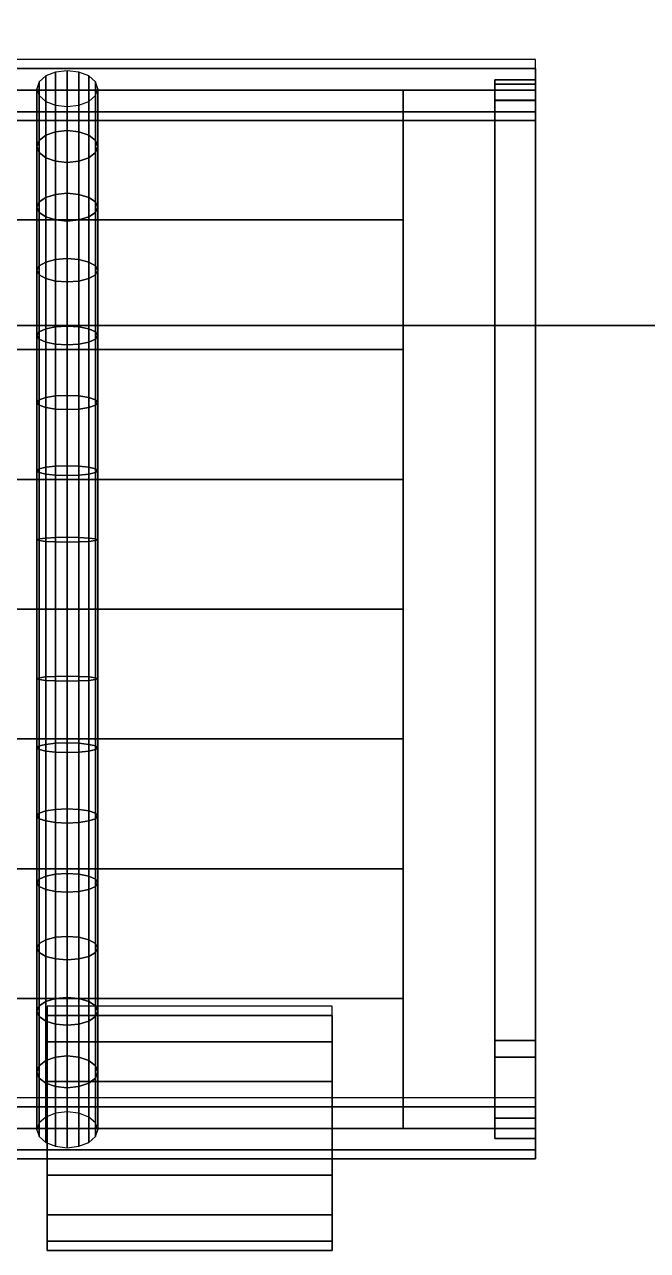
# Model space of a CAD drawing. Extents: x -45 to 195, y -45 to 195.
# Drawn here: x 44.4 to 75, y -45.4 to 14.8 of the extents above; entities that cross this region are included whole.
import ezdxf

# ---------------------------------------------------------------- set-up
doc = ezdxf.new("R2010")
doc.units = 0
doc.header["$MEASUREMENT"] = 0
doc.layers.get('0').update_dxf_attribs({"linetype": 'CONTINUOUS'})

# ---------------------------------------------------------------- blocks, each defined once
blk = doc.blocks.new('CA8IS083')
at = {"extrusion": (-1, 0, 0)}
for p, q in [((0, 52), (0, 0)), ((-6.5, 51.5, 47.5), (-6.5, 0.5, 47.5))]:
    blk.add_line(p, q, dxfattribs=at)
blk.add_circle((-51.5, 65.5, 23.985), 6, dxfattribs=at)
for points in [[(-23, 49.512, 43.131), (-23.574, 49.453, 43.229), (-23.574, 52.383, 45.187), (-23, 52.45, 45.094)], [(-22.426, 49.453, 43.229), (-23, 49.512, 43.131), (-23, 52.45, 45.094), (-22.426, 52.383, 45.187)], [(-24.386, 49.029, 43.921), (-24.5, 48.729, 44.41), (-24.5, 51.569, 46.308), (-24.386, 51.906, 45.843)], [(-24.061, 49.283, 43.506), (-24.386, 49.029, 43.921), (-24.386, 51.906, 45.843), (-24.061, 52.192, 45.45)], [(-23.574, 49.453, 43.229), (-24.061, 49.283, 43.506), (-24.061, 52.192, 45.45), (-23.574, 52.383, 45.187)], [(-21.939, 49.283, 43.506), (-22.426, 49.453, 43.229), (-22.426, 52.383, 45.187), (-21.939, 52.192, 45.45)], [(-21.614, 49.029, 43.921), (-21.939, 49.283, 43.506), (-21.939, 52.192, 45.45), (-21.614, 51.906, 45.843)], [(-21.5, 48.729, 44.41), (-21.614, 49.029, 43.921), (-21.614, 51.906, 45.843), (-21.5, 51.569, 46.308)], [(-24.5, 48.729, 44.41), (-24.386, 48.429, 44.9), (-24.386, 51.231, 46.772), (-24.5, 51.569, 46.308)], [(-24.386, 48.429, 44.9), (-24.061, 48.174, 45.315), (-24.061, 50.945, 47.166), (-24.386, 51.231, 46.772)], [(-21.939, 48.174, 45.315), (-21.614, 48.429, 44.9), (-21.614, 51.231, 46.772), (-21.939, 50.945, 47.166)], [(-21.614, 48.429, 44.9), (-21.5, 48.729, 44.41), (-21.5, 51.569, 46.308), (-21.614, 51.231, 46.772)], [(-24.061, 48.174, 45.315), (-23.574, 48.005, 45.592), (-23.574, 50.754, 47.429), (-24.061, 50.945, 47.166)], [(-23.574, 48.005, 45.592), (-23, 47.945, 45.689), (-23, 50.687, 47.521), (-23.574, 50.754, 47.429)], [(-23, 47.945, 45.689), (-22.426, 48.005, 45.592), (-22.426, 50.754, 47.429), (-23, 50.687, 47.521)], [(-22.426, 48.005, 45.592), (-21.939, 48.174, 45.315), (-21.939, 50.945, 47.166), (-22.426, 50.754, 47.429)], [(-23.574, 46.378, 41.506), (-24.061, 46.23, 41.796), (-24.061, 49.283, 43.506), (-23.574, 49.453, 43.229)], [(-23, 46.43, 41.405), (-23.574, 46.378, 41.506), (-23.574, 49.453, 43.229), (-23, 49.512, 43.131)], [(-22.426, 46.378, 41.506), (-23, 46.43, 41.405), (-23, 49.512, 43.131), (-22.426, 49.453, 43.229)], [(-21.939, 46.23, 41.796), (-22.426, 46.378, 41.506), (-22.426, 49.453, 43.229), (-21.939, 49.283, 43.506)], [(-24.386, 46.009, 42.23), (-24.5, 45.749, 42.741), (-24.5, 48.729, 44.41), (-24.386, 49.029, 43.921)], [(-24.061, 46.23, 41.796), (-24.386, 46.009, 42.23), (-24.386, 49.029, 43.921), (-24.061, 49.283, 43.506)], [(-21.614, 46.009, 42.23), (-21.939, 46.23, 41.796), (-21.939, 49.283, 43.506), (-21.614, 49.029, 43.921)], [(-21.5, 45.749, 42.741), (-21.614, 46.009, 42.23), (-21.614, 49.029, 43.921), (-21.5, 48.729, 44.41)], [(-24.5, 45.749, 42.741), (-24.386, 45.488, 43.253), (-24.386, 48.429, 44.9), (-24.5, 48.729, 44.41)], [(-24.386, 45.488, 43.253), (-24.061, 45.267, 43.686), (-24.061, 48.174, 45.315), (-24.386, 48.429, 44.9)], [(-21.939, 45.267, 43.686), (-21.614, 45.488, 43.253), (-21.614, 48.429, 44.9), (-21.939, 48.174, 45.315)], [(-21.614, 45.488, 43.253), (-21.5, 45.749, 42.741), (-21.5, 48.729, 44.41), (-21.614, 48.429, 44.9)], [(-24.061, 45.267, 43.686), (-23.574, 45.119, 43.976), (-23.574, 48.005, 45.592), (-24.061, 48.174, 45.315)], [(-23.574, 45.119, 43.976), (-23, 45.068, 44.078), (-23, 47.945, 45.689), (-23.574, 48.005, 45.592)], [(-23, 45.068, 44.078), (-22.426, 45.119, 43.976), (-22.426, 48.005, 45.592), (-23, 47.945, 45.689)], [(-22.426, 45.119, 43.976), (-21.939, 45.267, 43.686), (-21.939, 48.174, 45.315), (-22.426, 48.005, 45.592)], [(-23.574, 43.177, 40.031), (-24.061, 43.053, 40.331), (-24.061, 46.23, 41.796), (-23.574, 46.378, 41.506)], [(-23, 43.221, 39.925), (-23.574, 43.177, 40.031), (-23.574, 46.378, 41.506), (-23, 46.43, 41.405)], [(-22.426, 43.177, 40.031), (-23, 43.221, 39.925), (-23, 46.43, 41.405), (-22.426, 46.378, 41.506)], [(-21.939, 43.053, 40.331), (-22.426, 43.177, 40.031), (-22.426, 46.378, 41.506), (-21.939, 46.23, 41.796)], [(-24.386, 42.866, 40.781), (-24.5, 42.647, 41.311), (-24.5, 45.749, 42.741), (-24.386, 46.009, 42.23)], [(-24.061, 43.053, 40.331), (-24.386, 42.866, 40.781), (-24.386, 46.009, 42.23), (-24.061, 46.23, 41.796)], [(-21.614, 42.866, 40.781), (-21.939, 43.053, 40.331), (-21.939, 46.23, 41.796), (-21.614, 46.009, 42.23)], [(-21.5, 42.647, 41.311), (-21.614, 42.866, 40.781), (-21.614, 46.009, 42.23), (-21.5, 45.749, 42.741)], [(-24.5, 42.647, 41.311), (-24.386, 42.427, 41.842), (-24.386, 45.488, 43.253), (-24.5, 45.749, 42.741)], [(-24.386, 42.427, 41.842), (-24.061, 42.241, 42.291), (-24.061, 45.267, 43.686), (-24.386, 45.488, 43.253)], [(-24.061, 42.241, 42.291), (-23.574, 42.116, 42.592), (-23.574, 45.119, 43.976), (-24.061, 45.267, 43.686)], [(-22.426, 42.116, 42.592), (-21.939, 42.241, 42.291), (-21.939, 45.267, 43.686), (-22.426, 45.119, 43.976)], [(-21.939, 42.241, 42.291), (-21.614, 42.427, 41.842), (-21.614, 45.488, 43.253), (-21.939, 45.267, 43.686)], [(-21.614, 42.427, 41.842), (-21.5, 42.647, 41.311), (-21.5, 45.749, 42.741), (-21.614, 45.488, 43.253)], [(-23.574, 42.116, 42.592), (-23, 42.073, 42.697), (-23, 45.068, 44.078), (-23.574, 45.119, 43.976)], [(-23, 42.073, 42.697), (-22.426, 42.116, 42.592), (-22.426, 45.119, 43.976), (-23, 45.068, 44.078)], [(-24.386, 39.62, 39.583), (-24.5, 39.442, 40.129), (-24.5, 42.647, 41.311), (-24.386, 42.866, 40.781)], [(-24.061, 39.77, 39.12), (-24.386, 39.62, 39.583), (-24.386, 42.866, 40.781), (-24.061, 43.053, 40.331)], [(-23.574, 39.87, 38.811), (-24.061, 39.77, 39.12), (-24.061, 43.053, 40.331), (-23.574, 43.177, 40.031)], [(-23, 39.906, 38.702), (-23.574, 39.87, 38.811), (-23.574, 43.177, 40.031), (-23, 43.221, 39.925)], [(-22.426, 39.87, 38.811), (-23, 39.906, 38.702), (-23, 43.221, 39.925), (-22.426, 43.177, 40.031)], [(-21.939, 39.77, 39.12), (-22.426, 39.87, 38.811), (-22.426, 43.177, 40.031), (-21.939, 43.053, 40.331)], [(-21.614, 39.62, 39.583), (-21.939, 39.77, 39.12), (-21.939, 43.053, 40.331), (-21.614, 42.866, 40.781)], [(-21.5, 39.442, 40.129), (-21.614, 39.62, 39.583), (-21.614, 42.866, 40.781), (-21.5, 42.647, 41.311)], [(-24.5, 39.442, 40.129), (-24.386, 39.265, 40.675), (-24.386, 42.427, 41.842), (-24.5, 42.647, 41.311)], [(-24.386, 39.265, 40.675), (-24.061, 39.114, 41.138), (-24.061, 42.241, 42.291), (-24.386, 42.427, 41.842)], [(-24.061, 39.114, 41.138), (-23.574, 39.014, 41.447), (-23.574, 42.116, 42.592), (-24.061, 42.241, 42.291)], [(-22.426, 39.014, 41.447), (-21.939, 39.114, 41.138), (-21.939, 42.241, 42.291), (-22.426, 42.116, 42.592)], [(-21.939, 39.114, 41.138), (-21.614, 39.265, 40.675), (-21.614, 42.427, 41.842), (-21.939, 42.241, 42.291)], [(-21.614, 39.265, 40.675), (-21.5, 39.442, 40.129), (-21.5, 42.647, 41.311), (-21.614, 42.427, 41.842)], [(-23.574, 39.014, 41.447), (-23, 38.979, 41.556), (-23, 42.073, 42.697), (-23.574, 42.116, 42.592)], [(-23, 38.979, 41.556), (-22.426, 39.014, 41.447), (-22.426, 42.116, 42.592), (-23, 42.073, 42.697)], [(-24.061, 36.402, 38.171), (-24.386, 36.289, 38.644), (-24.386, 39.62, 39.583), (-24.061, 39.77, 39.12)], [(-23.574, 36.478, 37.854), (-24.061, 36.402, 38.171), (-24.061, 39.77, 39.12), (-23.574, 39.87, 38.811)], [(-23, 36.505, 37.743), (-23.574, 36.478, 37.854), (-23.574, 39.87, 38.811), (-23, 39.906, 38.702)], [(-22.426, 36.478, 37.854), (-23, 36.505, 37.743), (-23, 39.906, 38.702), (-22.426, 39.87, 38.811)], [(-21.939, 36.402, 38.171), (-22.426, 36.478, 37.854), (-22.426, 39.87, 38.811), (-21.939, 39.77, 39.12)], [(-21.614, 36.289, 38.644), (-21.939, 36.402, 38.171), (-21.939, 39.77, 39.12), (-21.614, 39.62, 39.583)], [(-24.386, 36.289, 38.644), (-24.5, 36.155, 39.202), (-24.5, 39.442, 40.129), (-24.386, 39.62, 39.583)], [(-24.5, 36.155, 39.202), (-24.386, 36.021, 39.76), (-24.386, 39.265, 40.675), (-24.5, 39.442, 40.129)], [(-24.386, 36.021, 39.76), (-24.061, 35.907, 40.233), (-24.061, 39.114, 41.138), (-24.386, 39.265, 40.675)], [(-21.939, 35.907, 40.233), (-21.614, 36.021, 39.76), (-21.614, 39.265, 40.675), (-21.939, 39.114, 41.138)], [(-21.5, 36.155, 39.202), (-21.614, 36.289, 38.644), (-21.614, 39.62, 39.583), (-21.5, 39.442, 40.129)], [(-21.614, 36.021, 39.76), (-21.5, 36.155, 39.202), (-21.5, 39.442, 40.129), (-21.614, 39.265, 40.675)], [(-24.061, 35.907, 40.233), (-23.574, 35.831, 40.549), (-23.574, 39.014, 41.447), (-24.061, 39.114, 41.138)], [(-23.574, 35.831, 40.549), (-23, 35.805, 40.66), (-23, 38.979, 41.556), (-23.574, 39.014, 41.447)], [(-23, 35.805, 40.66), (-22.426, 35.831, 40.549), (-22.426, 39.014, 41.447), (-23, 38.979, 41.556)], [(-22.426, 35.831, 40.549), (-21.939, 35.907, 40.233), (-21.939, 39.114, 41.138), (-22.426, 39.014, 41.447)], [(-24.386, 32.895, 37.969), (-24.5, 32.805, 38.536), (-24.5, 36.155, 39.202), (-24.386, 36.289, 38.644)], [(-24.5, 32.805, 38.536), (-24.386, 32.715, 39.103), (-24.386, 36.021, 39.76), (-24.5, 36.155, 39.202)], [(-24.061, 32.971, 37.488), (-24.386, 32.895, 37.969), (-24.386, 36.289, 38.644), (-24.061, 36.402, 38.171)], [(-23.574, 33.022, 37.167), (-24.061, 32.971, 37.488), (-24.061, 36.402, 38.171), (-23.574, 36.478, 37.854)], [(-23, 33.04, 37.054), (-23.574, 33.022, 37.167), (-23.574, 36.478, 37.854), (-23, 36.505, 37.743)], [(-22.426, 33.022, 37.167), (-23, 33.04, 37.054), (-23, 36.505, 37.743), (-22.426, 36.478, 37.854)], [(-21.939, 32.971, 37.488), (-22.426, 33.022, 37.167), (-22.426, 36.478, 37.854), (-21.939, 36.402, 38.171)], [(-21.614, 32.895, 37.969), (-21.939, 32.971, 37.488), (-21.939, 36.402, 38.171), (-21.614, 36.289, 38.644)], [(-21.5, 32.805, 38.536), (-21.614, 32.895, 37.969), (-21.614, 36.289, 38.644), (-21.5, 36.155, 39.202)], [(-21.614, 32.715, 39.103), (-21.5, 32.805, 38.536), (-21.5, 36.155, 39.202), (-21.614, 36.021, 39.76)], [(-24.386, 32.715, 39.103), (-24.061, 32.639, 39.583), (-24.061, 35.907, 40.233), (-24.386, 36.021, 39.76)], [(-24.061, 32.639, 39.583), (-23.574, 32.588, 39.904), (-23.574, 35.831, 40.549), (-24.061, 35.907, 40.233)], [(-23.574, 32.588, 39.904), (-23, 32.57, 40.017), (-23, 35.805, 40.66), (-23.574, 35.831, 40.549)], [(-23, 32.57, 40.017), (-22.426, 32.588, 39.904), (-22.426, 35.831, 40.549), (-23, 35.805, 40.66)], [(-22.426, 32.588, 39.904), (-21.939, 32.639, 39.583), (-21.939, 35.907, 40.233), (-22.426, 35.831, 40.549)], [(-21.939, 32.639, 39.583), (-21.614, 32.715, 39.103), (-21.614, 36.021, 39.76), (-21.939, 35.907, 40.233)], [(-24.386, 29.458, 37.562), (-24.5, 29.413, 38.134), (-24.5, 32.805, 38.536), (-24.386, 32.895, 37.969)], [(-24.5, 29.413, 38.134), (-24.386, 29.368, 38.706), (-24.386, 32.715, 39.103), (-24.5, 32.805, 38.536)], [(-24.061, 29.496, 37.077), (-24.386, 29.458, 37.562), (-24.386, 32.895, 37.969), (-24.061, 32.971, 37.488)], [(-24.386, 29.368, 38.706), (-24.061, 29.33, 39.191), (-24.061, 32.639, 39.583), (-24.386, 32.715, 39.103)], [(-23.574, 29.522, 36.753), (-24.061, 29.496, 37.077), (-24.061, 32.971, 37.488), (-23.574, 33.022, 37.167)], [(-24.061, 29.33, 39.191), (-23.574, 29.304, 39.516), (-23.574, 32.588, 39.904), (-24.061, 32.639, 39.583)], [(-23, 29.531, 36.639), (-23.574, 29.522, 36.753), (-23.574, 33.022, 37.167), (-23, 33.04, 37.054)], [(-23.574, 29.304, 39.516), (-23, 29.295, 39.629), (-23, 32.57, 40.017), (-23.574, 32.588, 39.904)], [(-22.426, 29.522, 36.753), (-23, 29.531, 36.639), (-23, 33.04, 37.054), (-22.426, 33.022, 37.167)], [(-23, 29.295, 39.629), (-22.426, 29.304, 39.516), (-22.426, 32.588, 39.904), (-23, 32.57, 40.017)], [(-21.939, 29.496, 37.077), (-22.426, 29.522, 36.753), (-22.426, 33.022, 37.167), (-21.939, 32.971, 37.488)], [(-22.426, 29.304, 39.516), (-21.939, 29.33, 39.191), (-21.939, 32.639, 39.583), (-22.426, 32.588, 39.904)], [(-21.614, 29.458, 37.562), (-21.939, 29.496, 37.077), (-21.939, 32.971, 37.488), (-21.614, 32.895, 37.969)], [(-21.939, 29.33, 39.191), (-21.614, 29.368, 38.706), (-21.614, 32.715, 39.103), (-21.939, 32.639, 39.583)], [(-21.5, 29.413, 38.134), (-21.614, 29.458, 37.562), (-21.614, 32.895, 37.969), (-21.5, 32.805, 38.536)], [(-21.614, 29.368, 38.706), (-21.5, 29.413, 38.134), (-21.5, 32.805, 38.536), (-21.614, 32.715, 39.103)], [(-23.574, 26, 36.614), (-24.061, 26, 36.939), (-24.061, 29.496, 37.077), (-23.574, 29.522, 36.753)], [(-23, 26, 36.5), (-23.574, 26, 36.614), (-23.574, 29.522, 36.753), (-23, 29.531, 36.639)], [(-22.426, 26, 36.614), (-23, 26, 36.5), (-23, 29.531, 36.639), (-22.426, 29.522, 36.753)], [(-21.939, 26, 36.939), (-22.426, 26, 36.614), (-22.426, 29.522, 36.753), (-21.939, 29.496, 37.077)], [(-24.386, 26, 37.426), (-24.5, 26, 38), (-24.5, 29.413, 38.134), (-24.386, 29.458, 37.562)], [(-24.5, 26, 38), (-24.386, 26, 38.574), (-24.386, 29.368, 38.706), (-24.5, 29.413, 38.134)], [(-24.061, 26, 36.939), (-24.386, 26, 37.426), (-24.386, 29.458, 37.562), (-24.061, 29.496, 37.077)], [(-24.386, 26, 38.574), (-24.061, 26, 39.061), (-24.061, 29.33, 39.191), (-24.386, 29.368, 38.706)], [(-24.061, 26, 39.061), (-23.574, 26, 39.386), (-23.574, 29.304, 39.516), (-24.061, 29.33, 39.191)], [(-23.574, 26, 39.386), (-23, 26, 39.5), (-23, 29.295, 39.629), (-23.574, 29.304, 39.516)], [(-23, 26, 39.5), (-22.426, 26, 39.386), (-22.426, 29.304, 39.516), (-23, 29.295, 39.629)], [(-22.426, 26, 39.386), (-21.939, 26, 39.061), (-21.939, 29.33, 39.191), (-22.426, 29.304, 39.516)], [(-21.614, 26, 37.426), (-21.939, 26, 36.939), (-21.939, 29.496, 37.077), (-21.614, 29.458, 37.562)], [(-21.939, 26, 39.061), (-21.614, 26, 38.574), (-21.614, 29.368, 38.706), (-21.939, 29.33, 39.191)], [(-21.5, 26, 38), (-21.614, 26, 37.426), (-21.614, 29.458, 37.562), (-21.5, 29.413, 38.134)], [(-21.614, 26, 38.574), (-21.5, 26, 38), (-21.5, 29.413, 38.134), (-21.614, 29.368, 38.706)], [(-24.5, 22.587, 38.134), (-24.386, 22.632, 38.706), (-24.386, 26, 38.574), (-24.5, 26, 38)], [(-24.386, 22.542, 37.562), (-24.5, 22.587, 38.134), (-24.5, 26, 38), (-24.386, 26, 37.426)], [(-24.386, 22.632, 38.706), (-24.061, 22.67, 39.191), (-24.061, 26, 39.061), (-24.386, 26, 38.574)], [(-24.061, 22.504, 37.077), (-24.386, 22.542, 37.562), (-24.386, 26, 37.426), (-24.061, 26, 36.939)], [(-24.061, 22.67, 39.191), (-23.574, 22.696, 39.516), (-23.574, 26, 39.386), (-24.061, 26, 39.061)], [(-23.574, 22.478, 36.753), (-24.061, 22.504, 37.077), (-24.061, 26, 36.939), (-23.574, 26, 36.614)], [(-23.574, 22.696, 39.516), (-23, 22.705, 39.629), (-23, 26, 39.5), (-23.574, 26, 39.386)], [(-23, 22.469, 36.639), (-23.574, 22.478, 36.753), (-23.574, 26, 36.614), (-23, 26, 36.5)], [(-22.426, 22.478, 36.753), (-23, 22.469, 36.639), (-23, 26, 36.5), (-22.426, 26, 36.614)], [(-23, 22.705, 39.629), (-22.426, 22.696, 39.516), (-22.426, 26, 39.386), (-23, 26, 39.5)], [(-21.939, 22.504, 37.077), (-22.426, 22.478, 36.753), (-22.426, 26, 36.614), (-21.939, 26, 36.939)], [(-22.426, 22.696, 39.516), (-21.939, 22.67, 39.191), (-21.939, 26, 39.061), (-22.426, 26, 39.386)], [(-21.614, 22.542, 37.562), (-21.939, 22.504, 37.077), (-21.939, 26, 36.939), (-21.614, 26, 37.426)], [(-21.939, 22.67, 39.191), (-21.614, 22.632, 38.706), (-21.614, 26, 38.574), (-21.939, 26, 39.061)], [(-21.5, 22.587, 38.134), (-21.614, 22.542, 37.562), (-21.614, 26, 37.426), (-21.5, 26, 38)], [(-21.614, 22.632, 38.706), (-21.5, 22.587, 38.134), (-21.5, 26, 38), (-21.614, 26, 38.574)], [(-24.5, 19.195, 38.536), (-24.386, 19.285, 39.103), (-24.386, 22.632, 38.706), (-24.5, 22.587, 38.134)], [(-24.386, 19.105, 37.969), (-24.5, 19.195, 38.536), (-24.5, 22.587, 38.134), (-24.386, 22.542, 37.562)], [(-24.386, 19.285, 39.103), (-24.061, 19.361, 39.583), (-24.061, 22.67, 39.191), (-24.386, 22.632, 38.706)], [(-24.061, 19.029, 37.488), (-24.386, 19.105, 37.969), (-24.386, 22.542, 37.562), (-24.061, 22.504, 37.077)], [(-24.061, 19.361, 39.583), (-23.574, 19.412, 39.904), (-23.574, 22.696, 39.516), (-24.061, 22.67, 39.191)], [(-23.574, 18.978, 37.167), (-24.061, 19.029, 37.488), (-24.061, 22.504, 37.077), (-23.574, 22.478, 36.753)], [(-23.574, 19.412, 39.904), (-23, 19.43, 40.017), (-23, 22.705, 39.629), (-23.574, 22.696, 39.516)], [(-23, 18.96, 37.054), (-23.574, 18.978, 37.167), (-23.574, 22.478, 36.753), (-23, 22.469, 36.639)], [(-23, 19.43, 40.017), (-22.426, 19.412, 39.904), (-22.426, 22.696, 39.516), (-23, 22.705, 39.629)], [(-22.426, 18.978, 37.167), (-23, 18.96, 37.054), (-23, 22.469, 36.639), (-22.426, 22.478, 36.753)], [(-22.426, 19.412, 39.904), (-21.939, 19.361, 39.583), (-21.939, 22.67, 39.191), (-22.426, 22.696, 39.516)], [(-21.939, 19.029, 37.488), (-22.426, 18.978, 37.167), (-22.426, 22.478, 36.753), (-21.939, 22.504, 37.077)], [(-21.939, 19.361, 39.583), (-21.614, 19.285, 39.103), (-21.614, 22.632, 38.706), (-21.939, 22.67, 39.191)], [(-21.614, 19.105, 37.969), (-21.939, 19.029, 37.488), (-21.939, 22.504, 37.077), (-21.614, 22.542, 37.562)], [(-21.614, 19.285, 39.103), (-21.5, 19.195, 38.536), (-21.5, 22.587, 38.134), (-21.614, 22.632, 38.706)], [(-21.5, 19.195, 38.536), (-21.614, 19.105, 37.969), (-21.614, 22.542, 37.562), (-21.5, 22.587, 38.134)], [(-24.5, 15.845, 39.202), (-24.386, 15.979, 39.76), (-24.386, 19.285, 39.103), (-24.5, 19.195, 38.536)], [(-24.386, 15.979, 39.76), (-24.061, 16.093, 40.233), (-24.061, 19.361, 39.583), (-24.386, 19.285, 39.103)], [(-24.061, 16.093, 40.233), (-23.574, 16.169, 40.549), (-23.574, 19.412, 39.904), (-24.061, 19.361, 39.583)], [(-23.574, 16.169, 40.549), (-23, 16.195, 40.66), (-23, 19.43, 40.017), (-23.574, 19.412, 39.904)], [(-23, 16.195, 40.66), (-22.426, 16.169, 40.549), (-22.426, 19.412, 39.904), (-23, 19.43, 40.017)], [(-22.426, 16.169, 40.549), (-21.939, 16.093, 40.233), (-21.939, 19.361, 39.583), (-22.426, 19.412, 39.904)], [(-21.939, 16.093, 40.233), (-21.614, 15.979, 39.76), (-21.614, 19.285, 39.103), (-21.939, 19.361, 39.583)], [(-21.614, 15.979, 39.76), (-21.5, 15.845, 39.202), (-21.5, 19.195, 38.536), (-21.614, 19.285, 39.103)], [(-24.386, 15.711, 38.644), (-24.5, 15.845, 39.202), (-24.5, 19.195, 38.536), (-24.386, 19.105, 37.969)], [(-24.061, 15.598, 38.171), (-24.386, 15.711, 38.644), (-24.386, 19.105, 37.969), (-24.061, 19.029, 37.488)], [(-23.574, 15.522, 37.854), (-24.061, 15.598, 38.171), (-24.061, 19.029, 37.488), (-23.574, 18.978, 37.167)], [(-23, 15.495, 37.743), (-23.574, 15.522, 37.854), (-23.574, 18.978, 37.167), (-23, 18.96, 37.054)], [(-22.426, 15.522, 37.854), (-23, 15.495, 37.743), (-23, 18.96, 37.054), (-22.426, 18.978, 37.167)], [(-21.939, 15.598, 38.171), (-22.426, 15.522, 37.854), (-22.426, 18.978, 37.167), (-21.939, 19.029, 37.488)], [(-21.614, 15.711, 38.644), (-21.939, 15.598, 38.171), (-21.939, 19.029, 37.488), (-21.614, 19.105, 37.969)], [(-21.5, 15.845, 39.202), (-21.614, 15.711, 38.644), (-21.614, 19.105, 37.969), (-21.5, 19.195, 38.536)], [(-24.5, 12.558, 40.129), (-24.386, 12.735, 40.675), (-24.386, 15.979, 39.76), (-24.5, 15.845, 39.202)], [(-24.386, 12.38, 39.583), (-24.5, 12.558, 40.129), (-24.5, 15.845, 39.202), (-24.386, 15.711, 38.644)], [(-24.386, 12.735, 40.675), (-24.061, 12.886, 41.138), (-24.061, 16.093, 40.233), (-24.386, 15.979, 39.76)], [(-24.061, 12.23, 39.12), (-24.386, 12.38, 39.583), (-24.386, 15.711, 38.644), (-24.061, 15.598, 38.171)], [(-24.061, 12.886, 41.138), (-23.574, 12.986, 41.447), (-23.574, 16.169, 40.549), (-24.061, 16.093, 40.233)], [(-23.574, 12.986, 41.447), (-23, 13.021, 41.556), (-23, 16.195, 40.66), (-23.574, 16.169, 40.549)], [(-23, 13.021, 41.556), (-22.426, 12.986, 41.447), (-22.426, 16.169, 40.549), (-23, 16.195, 40.66)], [(-22.426, 12.986, 41.447), (-21.939, 12.886, 41.138), (-21.939, 16.093, 40.233), (-22.426, 16.169, 40.549)], [(-21.939, 12.886, 41.138), (-21.614, 12.735, 40.675), (-21.614, 15.979, 39.76), (-21.939, 16.093, 40.233)], [(-21.614, 12.38, 39.583), (-21.939, 12.23, 39.12), (-21.939, 15.598, 38.171), (-21.614, 15.711, 38.644)], [(-21.614, 12.735, 40.675), (-21.5, 12.558, 40.129), (-21.5, 15.845, 39.202), (-21.614, 15.979, 39.76)], [(-21.5, 12.558, 40.129), (-21.614, 12.38, 39.583), (-21.614, 15.711, 38.644), (-21.5, 15.845, 39.202)], [(-23.574, 12.13, 38.811), (-24.061, 12.23, 39.12), (-24.061, 15.598, 38.171), (-23.574, 15.522, 37.854)], [(-23, 12.094, 38.702), (-23.574, 12.13, 38.811), (-23.574, 15.522, 37.854), (-23, 15.495, 37.743)], [(-22.426, 12.13, 38.811), (-23, 12.094, 38.702), (-23, 15.495, 37.743), (-22.426, 15.522, 37.854)], [(-21.939, 12.23, 39.12), (-22.426, 12.13, 38.811), (-22.426, 15.522, 37.854), (-21.939, 15.598, 38.171)], [(-24.5, 9.353, 41.311), (-24.386, 9.573, 41.842), (-24.386, 12.735, 40.675), (-24.5, 12.558, 40.129)], [(-24.386, 9.573, 41.842), (-24.061, 9.759, 42.291), (-24.061, 12.886, 41.138), (-24.386, 12.735, 40.675)], [(-24.061, 9.759, 42.291), (-23.574, 9.884, 42.592), (-23.574, 12.986, 41.447), (-24.061, 12.886, 41.138)], [(-23.574, 9.884, 42.592), (-23, 9.927, 42.697), (-23, 13.021, 41.556), (-23.574, 12.986, 41.447)], [(-23, 9.927, 42.697), (-22.426, 9.884, 42.592), (-22.426, 12.986, 41.447), (-23, 13.021, 41.556)], [(-22.426, 9.884, 42.592), (-21.939, 9.759, 42.291), (-21.939, 12.886, 41.138), (-22.426, 12.986, 41.447)], [(-21.939, 9.759, 42.291), (-21.614, 9.573, 41.842), (-21.614, 12.735, 40.675), (-21.939, 12.886, 41.138)], [(-21.614, 9.573, 41.842), (-21.5, 9.353, 41.311), (-21.5, 12.558, 40.129), (-21.614, 12.735, 40.675)], [(-24.386, 9.134, 40.781), (-24.5, 9.353, 41.311), (-24.5, 12.558, 40.129), (-24.386, 12.38, 39.583)], [(-24.061, 8.947, 40.331), (-24.386, 9.134, 40.781), (-24.386, 12.38, 39.583), (-24.061, 12.23, 39.12)], [(-23.574, 8.823, 40.031), (-24.061, 8.947, 40.331), (-24.061, 12.23, 39.12), (-23.574, 12.13, 38.811)], [(-23, 8.779, 39.925), (-23.574, 8.823, 40.031), (-23.574, 12.13, 38.811), (-23, 12.094, 38.702)], [(-22.426, 8.823, 40.031), (-23, 8.779, 39.925), (-23, 12.094, 38.702), (-22.426, 12.13, 38.811)], [(-21.939, 8.947, 40.331), (-22.426, 8.823, 40.031), (-22.426, 12.13, 38.811), (-21.939, 12.23, 39.12)], [(-21.614, 9.134, 40.781), (-21.939, 8.947, 40.331), (-21.939, 12.23, 39.12), (-21.614, 12.38, 39.583)], [(-21.5, 9.353, 41.311), (-21.614, 9.134, 40.781), (-21.614, 12.38, 39.583), (-21.5, 12.558, 40.129)], [(-24.386, 6.512, 43.253), (-24.061, 6.733, 43.686), (-24.061, 9.759, 42.291), (-24.386, 9.573, 41.842)], [(-24.061, 6.733, 43.686), (-23.574, 6.881, 43.976), (-23.574, 9.884, 42.592), (-24.061, 9.759, 42.291)], [(-23.574, 6.881, 43.976), (-23, 6.932, 44.078), (-23, 9.927, 42.697), (-23.574, 9.884, 42.592)], [(-23, 6.932, 44.078), (-22.426, 6.881, 43.976), (-22.426, 9.884, 42.592), (-23, 9.927, 42.697)], [(-22.426, 6.881, 43.976), (-21.939, 6.733, 43.686), (-21.939, 9.759, 42.291), (-22.426, 9.884, 42.592)], [(-21.939, 6.733, 43.686), (-21.614, 6.512, 43.253), (-21.614, 9.573, 41.842), (-21.939, 9.759, 42.291)], [(-24.5, 6.251, 42.741), (-24.386, 6.512, 43.253), (-24.386, 9.573, 41.842), (-24.5, 9.353, 41.311)], [(-24.386, 5.991, 42.23), (-24.5, 6.251, 42.741), (-24.5, 9.353, 41.311), (-24.386, 9.134, 40.781)], [(-24.061, 5.77, 41.796), (-24.386, 5.991, 42.23), (-24.386, 9.134, 40.781), (-24.061, 8.947, 40.331)], [(-21.614, 5.991, 42.23), (-21.939, 5.77, 41.796), (-21.939, 8.947, 40.331), (-21.614, 9.134, 40.781)], [(-21.614, 6.512, 43.253), (-21.5, 6.251, 42.741), (-21.5, 9.353, 41.311), (-21.614, 9.573, 41.842)], [(-21.5, 6.251, 42.741), (-21.614, 5.991, 42.23), (-21.614, 9.134, 40.781), (-21.5, 9.353, 41.311)], [(-23.574, 5.622, 41.506), (-24.061, 5.77, 41.796), (-24.061, 8.947, 40.331), (-23.574, 8.823, 40.031)], [(-23, 5.57, 41.405), (-23.574, 5.622, 41.506), (-23.574, 8.823, 40.031), (-23, 8.779, 39.925)], [(-22.426, 5.622, 41.506), (-23, 5.57, 41.405), (-23, 8.779, 39.925), (-22.426, 8.823, 40.031)], [(-21.939, 5.77, 41.796), (-22.426, 5.622, 41.506), (-22.426, 8.823, 40.031), (-21.939, 8.947, 40.331)], [(-24.386, 3.571, 44.9), (-24.061, 3.826, 45.315), (-24.061, 6.733, 43.686), (-24.386, 6.512, 43.253)], [(-24.061, 3.826, 45.315), (-23.574, 3.995, 45.592), (-23.574, 6.881, 43.976), (-24.061, 6.733, 43.686)], [(-23.574, 3.995, 45.592), (-23, 4.055, 45.689), (-23, 6.932, 44.078), (-23.574, 6.881, 43.976)], [(-23, 4.055, 45.689), (-22.426, 3.995, 45.592), (-22.426, 6.881, 43.976), (-23, 6.932, 44.078)], [(-22.426, 3.995, 45.592), (-21.939, 3.826, 45.315), (-21.939, 6.733, 43.686), (-22.426, 6.881, 43.976)], [(-21.939, 3.826, 45.315), (-21.614, 3.571, 44.9), (-21.614, 6.512, 43.253), (-21.939, 6.733, 43.686)], [(-24.5, 3.271, 44.41), (-24.386, 3.571, 44.9), (-24.386, 6.512, 43.253), (-24.5, 6.251, 42.741)], [(-24.386, 2.971, 43.921), (-24.5, 3.271, 44.41), (-24.5, 6.251, 42.741), (-24.386, 5.991, 42.23)], [(-21.614, 3.571, 44.9), (-21.5, 3.271, 44.41), (-21.5, 6.251, 42.741), (-21.614, 6.512, 43.253)], [(-21.5, 3.271, 44.41), (-21.614, 2.971, 43.921), (-21.614, 5.991, 42.23), (-21.5, 6.251, 42.741)], [(-24.061, 2.717, 43.506), (-24.386, 2.971, 43.921), (-24.386, 5.991, 42.23), (-24.061, 5.77, 41.796)], [(-23.574, 2.547, 43.229), (-24.061, 2.717, 43.506), (-24.061, 5.77, 41.796), (-23.574, 5.622, 41.506)], [(-23, 2.488, 43.131), (-23.574, 2.547, 43.229), (-23.574, 5.622, 41.506), (-23, 5.57, 41.405)], [(-22.426, 2.547, 43.229), (-23, 2.488, 43.131), (-23, 5.57, 41.405), (-22.426, 5.622, 41.506)], [(-21.939, 2.717, 43.506), (-22.426, 2.547, 43.229), (-22.426, 5.622, 41.506), (-21.939, 5.77, 41.796)], [(-21.614, 2.971, 43.921), (-21.939, 2.717, 43.506), (-21.939, 5.77, 41.796), (-21.614, 5.991, 42.23)], [(-24.386, 0.769, 46.772), (-24.061, 1.055, 47.166), (-24.061, 3.826, 45.315), (-24.386, 3.571, 44.9)], [(-24.061, 1.055, 47.166), (-23.574, 1.246, 47.429), (-23.574, 3.995, 45.592), (-24.061, 3.826, 45.315)], [(-23.574, 1.246, 47.429), (-23, 1.313, 47.521), (-23, 4.055, 45.689), (-23.574, 3.995, 45.592)], [(-23, 1.313, 47.521), (-22.426, 1.246, 47.429), (-22.426, 3.995, 45.592), (-23, 4.055, 45.689)], [(-22.426, 1.246, 47.429), (-21.939, 1.055, 47.166), (-21.939, 3.826, 45.315), (-22.426, 3.995, 45.592)], [(-21.939, 1.055, 47.166), (-21.614, 0.769, 46.772), (-21.614, 3.571, 44.9), (-21.939, 3.826, 45.315)], [(-24.5, 0.431, 46.308), (-24.386, 0.769, 46.772), (-24.386, 3.571, 44.9), (-24.5, 3.271, 44.41)], [(-24.386, 0.094, 45.843), (-24.5, 0.431, 46.308), (-24.5, 3.271, 44.41), (-24.386, 2.971, 43.921)], [(-21.614, 0.769, 46.772), (-21.5, 0.431, 46.308), (-21.5, 3.271, 44.41), (-21.614, 3.571, 44.9)], [(-21.5, 0.431, 46.308), (-21.614, 0.094, 45.843), (-21.614, 2.971, 43.921), (-21.5, 3.271, 44.41)], [(-24.061, -0.192, 45.45), (-24.386, 0.094, 45.843), (-24.386, 2.971, 43.921), (-24.061, 2.717, 43.506)], [(-23.574, -0.383, 45.187), (-24.061, -0.192, 45.45), (-24.061, 2.717, 43.506), (-23.574, 2.547, 43.229)], [(-23, -0.45, 45.094), (-23.574, -0.383, 45.187), (-23.574, 2.547, 43.229), (-23, 2.488, 43.131)], [(-22.426, -0.383, 45.187), (-23, -0.45, 45.094), (-23, 2.488, 43.131), (-22.426, 2.547, 43.229)], [(-21.939, -0.192, 45.45), (-22.426, -0.383, 45.187), (-22.426, 2.547, 43.229), (-21.939, 2.717, 43.506)], [(-21.614, 0.094, 45.843), (-21.939, -0.192, 45.45), (-21.939, 2.717, 43.506), (-21.614, 2.971, 43.921)]]:
    blk.add_3dface(points)
mesh = blk.add_polymesh((2, 16), dxfattribs=dict(n_close=True))
for k, corner in enumerate([(-23.985, 45.5, 65.5), (-23.985, 45.957, 67.796), (-23.985, 47.257, 69.743), (-23.985, 49.204, 71.043), (-23.985, 51.5, 71.5), (-23.985, 53.796, 71.043), (-23.985, 55.743, 69.743), (-23.985, 57.043, 67.796), (-23.985, 57.5, 65.5), (-23.985, 57.043, 63.204), (-23.985, 55.743, 61.257), (-23.985, 53.796, 59.957), (-23.985, 51.5, 59.5), (-23.985, 49.204, 59.957), (-23.985, 47.257, 61.257), (-23.985, 45.957, 63.204), (-9.985, 45.5, 65.5), (-9.985, 45.957, 67.796), (-9.985, 47.257, 69.743), (-9.985, 49.204, 71.043), (-9.985, 51.5, 71.5), (-9.985, 53.796, 71.043), (-9.985, 55.743, 69.743), (-9.985, 57.043, 67.796), (-9.985, 57.5, 65.5), (-9.985, 57.043, 63.204), (-9.985, 55.743, 61.257), (-9.985, 53.796, 59.957), (-9.985, 51.5, 59.5), (-9.985, 49.204, 59.957), (-9.985, 47.257, 61.257), (-9.985, 45.957, 63.204)]):
    mesh.set_mesh_vertex(divmod(k, 16), corner)
mesh = blk.add_polymesh((2, 8), dxfattribs=dict(n_close=True))
for k, corner in enumerate([(-52, 50, 65.5), (-52, 50.439, 66.561), (-52, 51.5, 67), (-52, 52.561, 66.561), (-52, 53, 65.5), (-52, 52.561, 64.439), (-52, 51.5, 64), (-52, 50.439, 64.439), (0, 50, 65.5), (0, 50.439, 66.561), (0, 51.5, 67), (0, 52.561, 66.561), (0, 53, 65.5), (0, 52.561, 64.439), (0, 51.5, 64), (0, 50.439, 64.439)]):
    mesh.set_mesh_vertex(divmod(k, 8), corner)
mesh = blk.add_polymesh((2, 8), dxfattribs=dict(n_close=True))
for k, corner in enumerate([(-52, 50, 46), (-52, 50.439, 47.061), (-52, 51.5, 47.5), (-52, 52.561, 47.061), (-52, 53, 46), (-52, 52.561, 44.939), (-52, 51.5, 44.5), (-52, 50.439, 44.939), (0, 50, 46), (0, 50.439, 47.061), (0, 51.5, 47.5), (0, 52.561, 47.061), (0, 53, 46), (0, 52.561, 44.939), (0, 51.5, 44.5), (0, 50.439, 44.939)]):
    mesh.set_mesh_vertex(divmod(k, 8), corner)
mesh = blk.add_polymesh((6, 3))
for k, corner in enumerate([(-2, 0, 65), (0, 0, 65), (0, 0, 65), (-2, 52, 65), (0, 52, 65), (0, 52, 65), (-2, 52, 66), (0, 52, 66), (0, 52, 65), (-2, 0, 66), (0, 0, 66), (0, 0, 65), (-2, 0, 66), (-2, 0, 66), (-2, 0, 65), (-2, 52, 66), (-2, 52, 66), (-2, 52, 65)]):
    mesh.set_mesh_vertex(divmod(k, 3), corner)
mesh = blk.add_polymesh((6, 3))
for k, corner in enumerate([(-2, 52, 1), (0, 52, 1), (0, 52, 1), (-2, 0, 1), (0, 0, 1), (0, 0, 1), (-2, 0), (0, 0), (0, 0, 1), (-2, 52), (0, 52), (0, 52, 1), (-2, 52), (-2, 52), (-2, 52, 1), (-2, 0), (-2, 0), (-2, 0, 1)]):
    mesh.set_mesh_vertex(divmod(k, 3), corner)
mesh = blk.add_polymesh((6, 3))
for k, corner in enumerate([(-2, 51, 46), (0, 51, 46), (0, 51, 46), (-2, 51), (0, 51), (0, 51), (-2, 52), (0, 52), (0, 51), (-2, 52, 46), (0, 52, 46), (0, 51, 46), (-2, 52, 46), (-2, 52, 46), (-2, 51, 46), (-2, 52), (-2, 52), (-2, 51)]):
    mesh.set_mesh_vertex(divmod(k, 3), corner)
mesh = blk.add_polymesh((2, 9))
for k, corner in enumerate([(-6.5, 0.5, 47.5), (-6.5, 6.875, 47.5), (-6.5, 13.25, 47.5), (-6.5, 19.625, 47.5), (-6.5, 26, 47.5), (-6.5, 32.375, 47.5), (-6.5, 38.75, 47.5), (-6.5, 45.125, 47.5), (-6.5, 51.5, 47.5), (-45.5, 0.5, 47.5), (-45.5, 6.875, 47.5), (-45.5, 13.25, 47.5), (-45.5, 19.625, 47.5), (-45.5, 26, 47.5), (-45.5, 32.375, 47.5), (-45.5, 38.75, 47.5), (-45.5, 45.125, 47.5), (-45.5, 51.5, 47.5)]):
    mesh.set_mesh_vertex(divmod(k, 9), corner)
mesh = blk.add_polymesh((6, 3))
for k, corner in enumerate([(-2, 1.017, -0.012), (0, 1.017, -0.012), (0, 1.017, -0.012), (-2, 48, 65), (0, 48, 65), (0, 48, 65), (-2, 47.19, 65.586), (0, 47.19, 65.586), (0, 48, 65), (-2, 0.206, 0.574), (0, 0.206, 0.574), (0, 1.017, -0.012), (-2, 0.206, 0.574), (-2, 0.206, 0.574), (-2, 1.017, -0.012), (-2, 47.19, 65.586), (-2, 47.19, 65.586), (-2, 48, 65)]):
    mesh.set_mesh_vertex(divmod(k, 3), corner)
mesh = blk.add_polymesh((2, 8), dxfattribs=dict(n_close=True))
for k, corner in enumerate([(-52, -1, 46), (-52, -0.561, 47.061), (-52, 0.5, 47.5), (-52, 1.561, 47.061), (-52, 2, 46), (-52, 1.561, 44.939), (-52, 0.5, 44.5), (-52, -0.561, 44.939), (0, -1, 46), (0, -0.561, 47.061), (0, 0.5, 47.5), (0, 1.561, 47.061), (0, 2, 46), (0, 1.561, 44.939), (0, 0.5, 44.5), (0, -0.561, 44.939)]):
    mesh.set_mesh_vertex(divmod(k, 8), corner)
mesh = blk.add_polymesh((6, 3))
for k, corner in enumerate([(-2, 1), (0, 1), (0, 1), (-2, 1, 66), (0, 1, 66), (0, 1, 66), (-2, 0, 66), (0, 0, 66), (0, 1, 66), (-2, 0), (0, 0), (0, 1), (-2, 0), (-2, 0), (-2, 1), (-2, 0, 66), (-2, 0, 66), (-2, 1, 66)]):
    mesh.set_mesh_vertex(divmod(k, 3), corner)

msp = doc.modelspace()

# ---------------------------------------------------------------- linework, layer by layer
at = {"color": 7}
msp.add_line((150, 0, 72), (0, 0, 72), dxfattribs=at)
for points in [[(150, 150, 77), (0, 150, 77), (0, 0, 77), (150, 0, 77)], [(150, 150, 72), (0, 150, 72), (0, 0, 72), (150, 0, 72)]]:
    msp.add_3dface(points, dxfattribs=at)

# ---------------------------------------------------------------- block references
at = {"xscale": -1, "rotation": 180}
msp.add_blockref('CA8IS083', (69.494, 12.06), dxfattribs=at)

doc.saveas('drawing.dxf')
